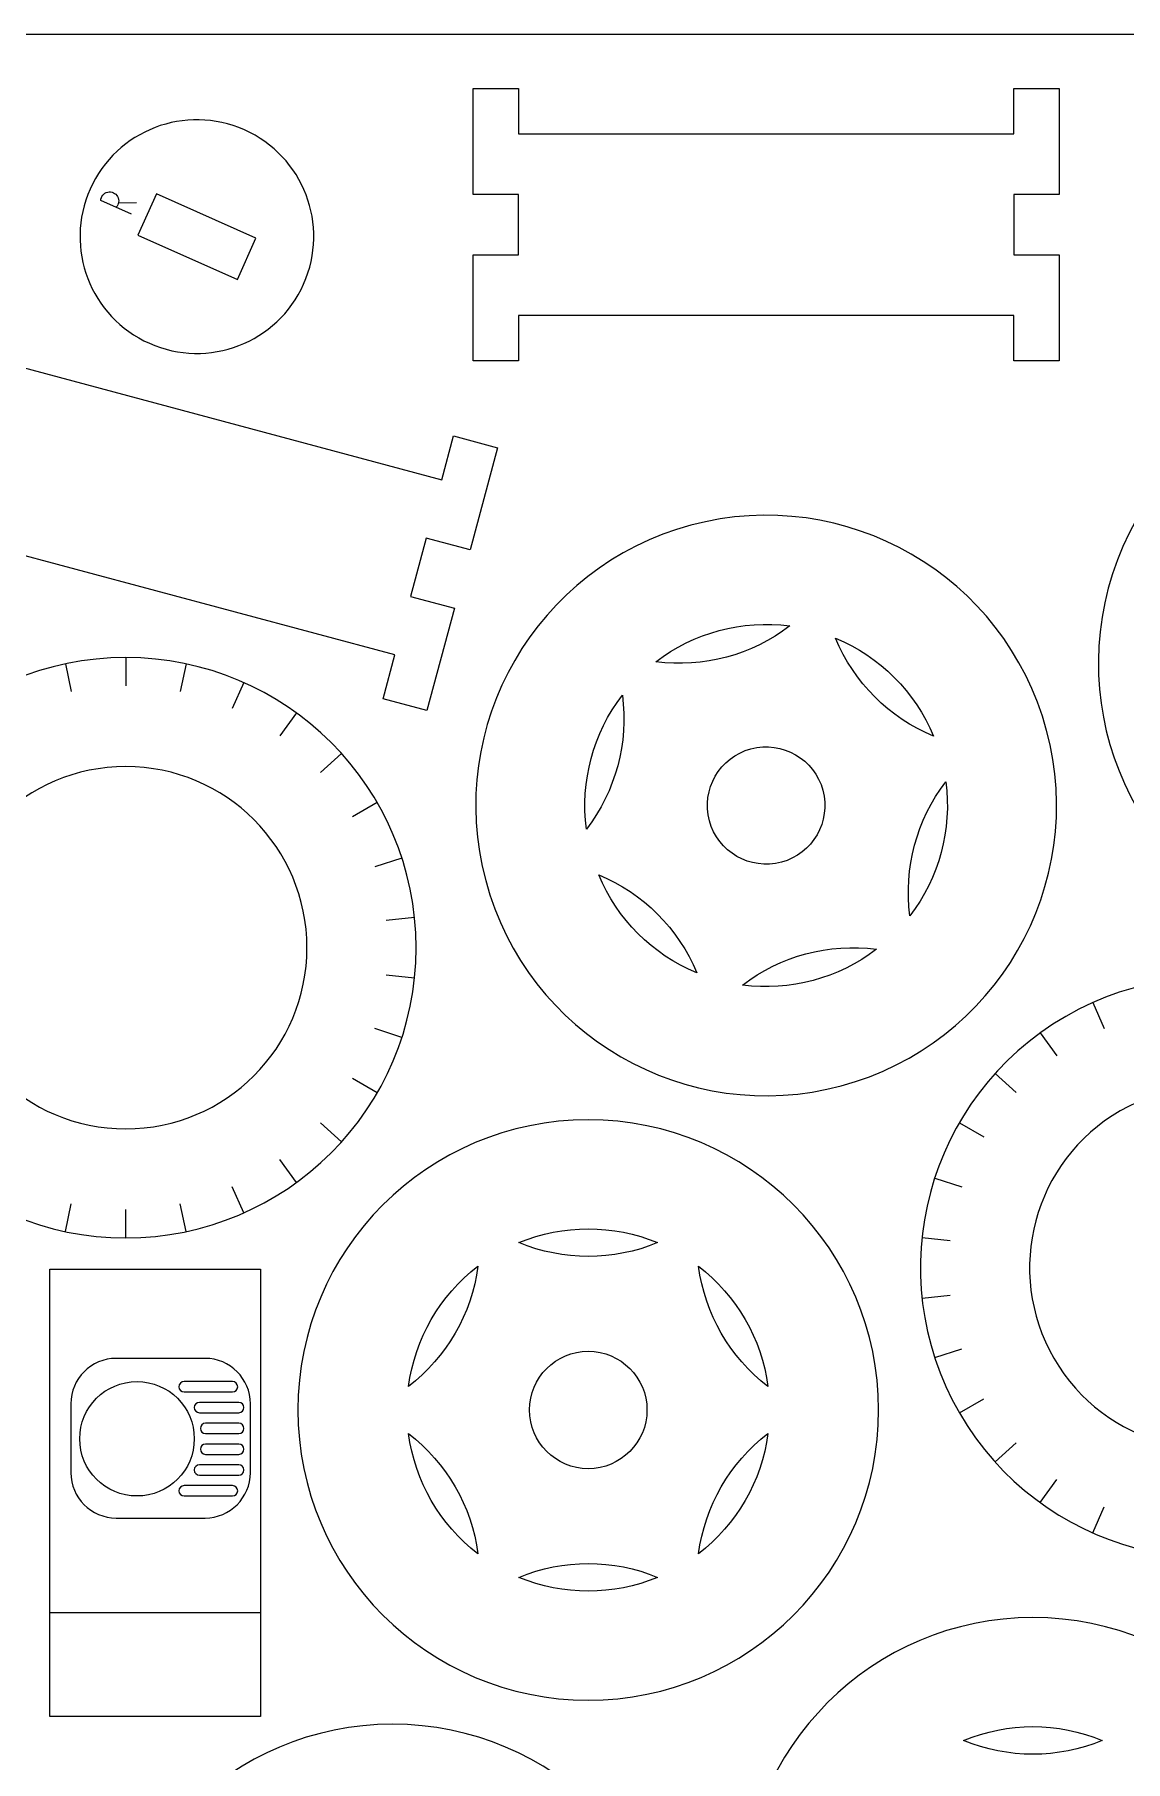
# Model space of a CAD drawing. Header units: centimetres. Extents: x -49.5 to 49.5, y -14.6 to 14.6.
# Drawn here: x -4.09 to 2.04, y 4.9 to 14.62 of the extents above; entities that cross this region are included whole.
import ezdxf

# ---------------------------------------------------------------- set-up
doc = ezdxf.new("R2010")
doc.units = ezdxf.units.CM
doc.header["$MEASUREMENT"] = 0
doc.layers.add('Camada 1', color=7, linetype='Continuous')

msp = doc.modelspace()

# ---------------------------------------------------------------- linework, layer by layer
at = {"layer": 'Camada 1', "color": 6, "lineweight": 9}
msp.add_open_spline([(-10.9426, 14.61613), (-10.9426, 14.61613), (7.4574, 14.61613), (7.4574, 14.61613), (7.4574, 14.61613), (7.6224, 14.61613), (7.7574, 14.48113), (7.7574, 14.31613), (7.7574, 14.31613), (7.7574, 14.31613), (7.7574, -14.08387), (7.7574, -14.08387), (7.7574, -14.08387), (7.7574, -14.24887), (7.6224, -14.38387), (7.4574, -14.38387), (7.4574, -14.38387), (7.4574, -14.38387), (-10.9426, -14.38387), (-10.9426, -14.38387), (-10.9426, -14.38387), (-11.1076, -14.38387), (-11.2426, -14.24887), (-11.2426, -14.08387), (-11.2426, -14.08387), (-11.2426, -14.08387), (-11.2426, 14.31613), (-11.2426, 14.31613), (-11.2426, 14.31613), (-11.2426, 14.48113), (-11.1076, 14.61613), (-10.9426, 14.61613)], degree=3, knots=[0, 0, 0, 0, 0.1111111, 0.1111111, 0.1111111, 0.1111111, 0.2222222, 0.2222222, 0.2222222, 0.2222222, 0.3333333, 0.3333333, 0.3333333, 0.3333333, 0.4444444, 0.4444444, 0.4444444, 0.4444444, 0.5555556, 0.5555556, 0.5555556, 0.5555556, 0.6666667, 0.6666667, 0.6666667, 0.6666667, 0.7777778, 0.7777778, 0.7777778, 0.7777778, 1, 1, 1, 1], dxfattribs=at)
at = {"layer": 'Camada 1', "color": 250, "lineweight": 9}
for points, knots in [([(1.41665, 12.78171), (1.41665, 12.78171), (1.67168, 12.78171), (1.67168, 12.78171), (1.67168, 12.78171), (1.67168, 12.78171), (1.67168, 13.3768), (1.67168, 13.3768), (1.67168, 13.3768), (1.67168, 13.3768), (1.41665, 13.3768), (1.41665, 13.3768), (1.41665, 13.3768), (1.41665, 13.3768), (1.41665, 13.71684), (1.41665, 13.71684), (1.41665, 13.71684), (1.41665, 13.71684), (1.67168, 13.71684), (1.67168, 13.71684), (1.67168, 13.71684), (1.67168, 13.71684), (1.67168, 14.31193), (1.67168, 14.31193), (1.67168, 14.31193), (1.67168, 14.31193), (1.41665, 14.31193), (1.41665, 14.31193), (1.41665, 14.31193), (1.41665, 14.31193), (1.41665, 14.05689), (1.41665, 14.05689), (1.41665, 14.05689), (1.41665, 14.05689), (-1.36833, 14.05689), (-1.36833, 14.05689), (-1.36833, 14.05689), (-1.36833, 14.05689), (-1.36833, 14.31193), (-1.36833, 14.31193), (-1.36833, 14.31193), (-1.36833, 14.31193), (-1.62336, 14.31193), (-1.62336, 14.31193), (-1.62336, 14.31193), (-1.62336, 14.31193), (-1.62336, 13.71684), (-1.62336, 13.71684), (-1.62336, 13.71684), (-1.62336, 13.71684), (-1.36833, 13.71684), (-1.36833, 13.71684), (-1.36833, 13.71684), (-1.36833, 13.71684), (-1.36833, 13.3768), (-1.36833, 13.3768), (-1.36833, 13.3768), (-1.36833, 13.3768), (-1.62336, 13.3768), (-1.62336, 13.3768), (-1.62336, 13.3768), (-1.62336, 13.3768), (-1.62336, 12.78171), (-1.62336, 12.78171), (-1.62336, 12.78171), (-1.62336, 12.78171), (-1.36833, 12.78171), (-1.36833, 12.78171), (-1.36833, 12.78171), (-1.36833, 12.78171), (-1.36833, 13.03675), (-1.36833, 13.03675), (-1.36833, 13.03675), (-1.36833, 13.03675), (1.41665, 13.03675), (1.41665, 13.03675), (1.41665, 13.03675), (1.41665, 13.03675), (1.41665, 12.78171), (1.41665, 12.78171)], [0, 0, 0, 0, 0.047619, 0.047619, 0.047619, 0.047619, 0.0952381, 0.0952381, 0.0952381, 0.0952381, 0.1428571, 0.1428571, 0.1428571, 0.1428571, 0.1904762, 0.1904762, 0.1904762, 0.1904762, 0.2380952, 0.2380952, 0.2380952, 0.2380952, 0.2857143, 0.2857143, 0.2857143, 0.2857143, 0.3333333, 0.3333333, 0.3333333, 0.3333333, 0.3809524, 0.3809524, 0.3809524, 0.3809524, 0.4285714, 0.4285714, 0.4285714, 0.4285714, 0.4761905, 0.4761905, 0.4761905, 0.4761905, 0.5238095, 0.5238095, 0.5238095, 0.5238095, 0.5714286, 0.5714286, 0.5714286, 0.5714286, 0.6190476, 0.6190476, 0.6190476, 0.6190476, 0.6666667, 0.6666667, 0.6666667, 0.6666667, 0.7142857, 0.7142857, 0.7142857, 0.7142857, 0.7619048, 0.7619048, 0.7619048, 0.7619048, 0.8095238, 0.8095238, 0.8095238, 0.8095238, 0.8571429, 0.8571429, 0.8571429, 0.8571429, 0.9047619, 0.9047619, 0.9047619, 0.9047619, 1, 1, 1, 1]), ([(-3.77599, 13.74691), (-3.62842, 14.07837), (-3.24008, 14.22743), (-2.90863, 14.07986), (-2.90863, 14.07986), (-2.57718, 13.93229), (-2.42811, 13.54396), (-2.57568, 13.2125), (-2.57568, 13.2125), (-2.72326, 12.88105), (-3.11159, 12.73198), (-3.44304, 12.87955), (-3.44304, 12.87955), (-3.77449, 13.02713), (-3.92356, 13.41546), (-3.77599, 13.74691)], [0, 0, 0, 0, 0.2, 0.2, 0.2, 0.2, 0.4, 0.4, 0.4, 0.4, 0.6, 0.6, 0.6, 0.6, 1, 1, 1, 1]), ([(-4.42286, 13.07914), (-4.42286, 13.07914), (-4.6692, 13.14515), (-4.6692, 13.14515), (-4.6692, 13.14515), (-4.6692, 13.14515), (-4.82322, 12.57034), (-4.82322, 12.57034), (-4.82322, 12.57034), (-4.82322, 12.57034), (-4.57688, 12.50433), (-4.57688, 12.50433), (-4.57688, 12.50433), (-4.57688, 12.50433), (-4.66488, 12.17589), (-4.66488, 12.17589), (-4.66488, 12.17589), (-4.66488, 12.17589), (-4.91122, 12.2419), (-4.91122, 12.2419), (-4.91122, 12.2419), (-4.91122, 12.2419), (-5.06524, 11.66708), (-5.06524, 11.66708), (-5.06524, 11.66708), (-5.06524, 11.66708), (-4.8189, 11.60108), (-4.8189, 11.60108), (-4.8189, 11.60108), (-4.8189, 11.60108), (-4.7529, 11.84741), (-4.7529, 11.84741), (-4.7529, 11.84741), (-4.7529, 11.84741), (-2.06282, 11.1266), (-2.06282, 11.1266), (-2.06282, 11.1266), (-2.06282, 11.1266), (-2.12882, 10.88027), (-2.12882, 10.88027), (-2.12882, 10.88027), (-2.12882, 10.88027), (-1.88248, 10.81426), (-1.88248, 10.81426), (-1.88248, 10.81426), (-1.88248, 10.81426), (-1.72846, 11.38908), (-1.72846, 11.38908), (-1.72846, 11.38908), (-1.72846, 11.38908), (-1.9748, 11.45508), (-1.9748, 11.45508), (-1.9748, 11.45508), (-1.9748, 11.45508), (-1.88679, 11.78353), (-1.88679, 11.78353), (-1.88679, 11.78353), (-1.88679, 11.78353), (-1.64045, 11.71752), (-1.64045, 11.71752), (-1.64045, 11.71752), (-1.64045, 11.71752), (-1.48643, 12.29233), (-1.48643, 12.29233), (-1.48643, 12.29233), (-1.48643, 12.29233), (-1.73277, 12.35834), (-1.73277, 12.35834), (-1.73277, 12.35834), (-1.73277, 12.35834), (-1.79878, 12.11199), (-1.79878, 12.11199), (-1.79878, 12.11199), (-1.79878, 12.11199), (-4.48886, 12.8328), (-4.48886, 12.8328), (-4.48886, 12.8328), (-4.48886, 12.8328), (-4.42286, 13.07914), (-4.42286, 13.07914)], [0, 0, 0, 0, 0.047619, 0.047619, 0.047619, 0.047619, 0.0952381, 0.0952381, 0.0952381, 0.0952381, 0.1428571, 0.1428571, 0.1428571, 0.1428571, 0.1904762, 0.1904762, 0.1904762, 0.1904762, 0.2380952, 0.2380952, 0.2380952, 0.2380952, 0.2857143, 0.2857143, 0.2857143, 0.2857143, 0.3333333, 0.3333333, 0.3333333, 0.3333333, 0.3809524, 0.3809524, 0.3809524, 0.3809524, 0.4285714, 0.4285714, 0.4285714, 0.4285714, 0.4761905, 0.4761905, 0.4761905, 0.4761905, 0.5238095, 0.5238095, 0.5238095, 0.5238095, 0.5714286, 0.5714286, 0.5714286, 0.5714286, 0.6190476, 0.6190476, 0.6190476, 0.6190476, 0.6666667, 0.6666667, 0.6666667, 0.6666667, 0.7142857, 0.7142857, 0.7142857, 0.7142857, 0.7619048, 0.7619048, 0.7619048, 0.7619048, 0.8095238, 0.8095238, 0.8095238, 0.8095238, 0.8571429, 0.8571429, 0.8571429, 0.8571429, 0.9047619, 0.9047619, 0.9047619, 0.9047619, 1, 1, 1, 1]), ([(1.94756, 11.50215), (2.18087, 12.3729), (3.07588, 12.88964), (3.94662, 12.65632), (3.94662, 12.65632), (4.81737, 12.42301), (5.33409, 11.52799), (5.10077, 10.65725), (5.10077, 10.65725), (4.86746, 9.78651), (3.97246, 9.26977), (3.10172, 9.50309), (3.10172, 9.50309), (2.23097, 9.7364), (1.71424, 10.63141), (1.94756, 11.50215)], [0, 0, 0, 0, 0.2, 0.2, 0.2, 0.2, 0.4, 0.4, 0.4, 0.4, 0.6, 0.6, 0.6, 0.6, 1, 1, 1, 1]), ([(-0.39829, 11.85631), (0.47245, 12.08963), (1.36747, 11.5729), (1.60078, 10.70216), (1.60078, 10.70216), (1.8341, 9.83141), (1.31736, 8.9364), (0.44661, 8.70309), (0.44661, 8.70309), (-0.42413, 8.46977), (-1.31914, 8.98651), (-1.55245, 9.85725), (-1.55245, 9.85725), (-1.78577, 10.72799), (-1.26904, 11.623), (-0.39829, 11.85631)], [0, 0, 0, 0, 0.2, 0.2, 0.2, 0.2, 0.4, 0.4, 0.4, 0.4, 0.6, 0.6, 0.6, 0.6, 1, 1, 1, 1]), ([(-3.57584, 11.11194), (-2.67438, 11.11194), (-1.9436, 10.38116), (-1.9436, 9.4797), (-1.9436, 9.4797), (-1.9436, 8.57824), (-2.67438, 7.84747), (-3.57584, 7.84747), (-3.57584, 7.84747), (-4.4773, 7.84747), (-5.20807, 8.57824), (-5.20807, 9.4797), (-5.20807, 9.4797), (-5.20807, 10.38116), (-4.4773, 11.11194), (-3.57584, 11.11194)], [0, 0, 0, 0, 0.2, 0.2, 0.2, 0.2, 0.4, 0.4, 0.4, 0.4, 0.6, 0.6, 0.6, 0.6, 1, 1, 1, 1]), ([(1.1106, 6.86358), (0.65987, 7.64427), (0.92735, 8.64253), (1.70804, 9.09326), (1.70804, 9.09326), (2.48873, 9.54399), (3.48698, 9.2765), (3.93771, 8.49581), (3.93771, 8.49581), (4.38844, 7.71513), (4.12096, 6.71688), (3.34027, 6.26615), (3.34027, 6.26615), (2.55959, 5.81542), (1.56133, 6.08289), (1.1106, 6.86358)], [0, 0, 0, 0, 0.2, 0.2, 0.2, 0.2, 0.4, 0.4, 0.4, 0.4, 0.6, 0.6, 0.6, 0.6, 1, 1, 1, 1]), ([(-0.97584, 8.51193), (-0.07438, 8.51193), (0.6564, 7.78116), (0.6564, 6.8797), (0.6564, 6.8797), (0.6564, 5.97824), (-0.07438, 5.24747), (-0.97584, 5.24747), (-0.97584, 5.24747), (-1.8773, 5.24747), (-2.60807, 5.97824), (-2.60807, 6.8797), (-2.60807, 6.8797), (-2.60807, 7.78116), (-1.8773, 8.51193), (-0.97584, 8.51193)], [0, 0, 0, 0, 0.2, 0.2, 0.2, 0.2, 0.4, 0.4, 0.4, 0.4, 0.6, 0.6, 0.6, 0.6, 1, 1, 1, 1]), ([(-4.00208, 5.15534), (-4.00208, 5.15534), (-2.81871, 5.15534), (-2.81871, 5.15534), (-2.81871, 5.15534), (-2.81871, 5.15534), (-2.81871, 7.67088), (-2.81871, 7.67088), (-2.81871, 7.67088), (-2.81871, 7.67088), (-4.00208, 7.67088), (-4.00208, 7.67088), (-4.00208, 7.67088), (-4.00208, 7.67088), (-4.00208, 5.15534), (-4.00208, 5.15534)], [0, 0, 0, 0, 0.2, 0.2, 0.2, 0.2, 0.4, 0.4, 0.4, 0.4, 0.6, 0.6, 0.6, 0.6, 1, 1, 1, 1]), ([(1.52416, 5.71193), (2.42562, 5.71193), (3.1564, 4.98116), (3.1564, 4.0797), (3.1564, 4.0797), (3.1564, 3.17824), (2.42562, 2.44747), (1.52416, 2.44747), (1.52416, 2.44747), (0.6227, 2.44747), (-0.10807, 3.17824), (-0.10807, 4.0797), (-0.10807, 4.0797), (-0.10807, 4.98116), (0.6227, 5.71193), (1.52416, 5.71193)], [0, 0, 0, 0, 0.2, 0.2, 0.2, 0.2, 0.4, 0.4, 0.4, 0.4, 0.6, 0.6, 0.6, 0.6, 1, 1, 1, 1]), ([(-2.07584, 5.11193), (-1.17438, 5.11193), (-0.4436, 4.38116), (-0.4436, 3.4797), (-0.4436, 3.4797), (-0.4436, 2.57824), (-1.17438, 1.84747), (-2.07584, 1.84747), (-2.07584, 1.84747), (-2.9773, 1.84747), (-3.70807, 2.57824), (-3.70807, 3.4797), (-3.70807, 3.4797), (-3.70807, 4.38116), (-2.9773, 5.11193), (-2.07584, 5.11193)], [0, 0, 0, 0, 0.2, 0.2, 0.2, 0.2, 0.4, 0.4, 0.4, 0.4, 0.6, 0.6, 0.6, 0.6, 1, 1, 1, 1])]:
    msp.add_open_spline(points, degree=3, knots=knots, dxfattribs=at)
at = {"layer": 'Camada 1', "color": 5, "lineweight": 9}
for points, knots in [([(-3.54425, 13.60596), (-3.54425, 13.60596), (-3.71647, 13.68264), (-3.71647, 13.68264), (-3.71647, 13.68264), (-3.71542, 13.70527), (-3.69946, 13.72444), (-3.6774, 13.72959), (-3.6774, 13.72959), (-3.65534, 13.73472), (-3.63256, 13.72457), (-3.62161, 13.70474), (-3.62161, 13.70474), (-3.61067, 13.68491), (-3.61424, 13.66022), (-3.63036, 13.6443)], [0, 0, 0, 0, 0.2, 0.2, 0.2, 0.2, 0.4, 0.4, 0.4, 0.4, 0.6, 0.6, 0.6, 0.6, 1, 1, 1, 1]), ([(-3.62982, 7.16983), (-3.62982, 7.16983), (-3.12995, 7.16983), (-3.12995, 7.16983), (-3.12995, 7.16983), (-2.98967, 7.16983), (-2.87492, 7.05507), (-2.87492, 6.9148), (-2.87492, 6.9148), (-2.87492, 6.9148), (-2.87492, 6.52715), (-2.87492, 6.52715), (-2.87492, 6.52715), (-2.87492, 6.38687), (-2.98967, 6.27211), (-3.12995, 6.27211), (-3.12995, 6.27211), (-3.12995, 6.27211), (-3.62982, 6.27211), (-3.62982, 6.27211), (-3.62982, 6.27211), (-3.7701, 6.27211), (-3.88486, 6.38687), (-3.88486, 6.52715), (-3.88486, 6.52715), (-3.88486, 6.52715), (-3.88486, 6.9148), (-3.88486, 6.9148), (-3.88486, 6.9148), (-3.88486, 7.05507), (-3.7701, 7.16983), (-3.62982, 7.16983)], [0, 0, 0, 0, 0.1111111, 0.1111111, 0.1111111, 0.1111111, 0.2222222, 0.2222222, 0.2222222, 0.2222222, 0.3333333, 0.3333333, 0.3333333, 0.3333333, 0.4444444, 0.4444444, 0.4444444, 0.4444444, 0.5555556, 0.5555556, 0.5555556, 0.5555556, 0.6666667, 0.6666667, 0.6666667, 0.6666667, 0.7777778, 0.7777778, 0.7777778, 0.7777778, 1, 1, 1, 1]), ([(-3.51257, 7.03965), (-3.6903, 7.03965), (-3.83437, 6.89557), (-3.83437, 6.71783), (-3.83437, 6.71783), (-3.83437, 6.54012), (-3.6903, 6.39603), (-3.51257, 6.39603), (-3.51257, 6.39603), (-3.33484, 6.39603), (-3.19077, 6.54012), (-3.19077, 6.71783), (-3.19077, 6.71783), (-3.19077, 6.89557), (-3.33484, 7.03965), (-3.51257, 7.03965)], [0, 0, 0, 0, 0.2, 0.2, 0.2, 0.2, 0.4, 0.4, 0.4, 0.4, 0.6, 0.6, 0.6, 0.6, 1, 1, 1, 1])]:
    msp.add_open_spline(points, degree=3, knots=knots, dxfattribs=at)
at = {"layer": 'Camada 1', "color": 114, "lineweight": 9}
for points, knots in [([(-3.50719, 13.48769), (-3.50719, 13.48769), (-3.40349, 13.72061), (-3.40349, 13.72061), (-3.40349, 13.72061), (-3.40349, 13.72061), (-2.84449, 13.47173), (-2.84449, 13.47173), (-2.84449, 13.47173), (-2.84449, 13.47173), (-2.94819, 13.23881), (-2.94819, 13.23881), (-2.94819, 13.23881), (-2.94819, 13.23881), (-3.50719, 13.48769), (-3.50719, 13.48769)], [0, 0, 0, 0, 0.2, 0.2, 0.2, 0.2, 0.4, 0.4, 0.4, 0.4, 0.6, 0.6, 0.6, 0.6, 1, 1, 1, 1]), ([(0.15713, 11.28982), (-0.11076, 11.32508), (-0.3817, 11.25248), (-0.59608, 11.08799), (-0.59608, 11.08799), (-0.32818, 11.05274), (-0.05724, 11.12534), (0.15713, 11.28982)], [0, 0, 0, 0, 0.3333333, 0.3333333, 0.3333333, 0.3333333, 1, 1, 1, 1]), ([(0.96543, 10.66959), (0.86204, 10.91923), (0.66369, 11.11758), (0.41405, 11.22099), (0.41405, 11.22099), (0.51746, 10.97135), (0.7158, 10.77302), (0.96543, 10.66959)], [0, 0, 0, 0, 0.3333333, 0.3333333, 0.3333333, 0.3333333, 1, 1, 1, 1]), ([(-0.78413, 10.89993), (-0.94862, 10.68557), (-1.02124, 10.41464), (-0.98596, 10.14673), (-0.98596, 10.14673), (-0.82147, 10.36111), (-0.74887, 10.63204), (-0.78413, 10.89993)], [0, 0, 0, 0, 0.3333333, 0.3333333, 0.3333333, 0.3333333, 1, 1, 1, 1]), ([(-0.06129, 10.59859), (-0.2374, 10.5514), (-0.34191, 10.37038), (-0.29472, 10.19426), (-0.29472, 10.19426), (-0.24753, 10.01815), (-0.06652, 9.91364), (0.1096, 9.96083), (0.1096, 9.96083), (0.28572, 10.00802), (0.39023, 10.18904), (0.34304, 10.36514), (0.34304, 10.36514), (0.29585, 10.54127), (0.11483, 10.64578), (-0.06129, 10.59859)], [0, 0, 0, 0, 0.2, 0.2, 0.2, 0.2, 0.4, 0.4, 0.4, 0.4, 0.6, 0.6, 0.6, 0.6, 1, 1, 1, 1]), ([(-3.57583, 10.49854), (-3.01315, 10.49854), (-2.557, 10.0424), (-2.557, 9.47971), (-2.557, 9.47971), (-2.557, 8.91703), (-3.01315, 8.46089), (-3.57583, 8.46089), (-3.57583, 8.46089), (-4.13851, 8.46089), (-4.59466, 8.91703), (-4.59466, 9.47971), (-4.59466, 9.47971), (-4.59466, 10.0424), (-4.13851, 10.49854), (-3.57583, 10.49854)], [0, 0, 0, 0, 0.2, 0.2, 0.2, 0.2, 0.4, 0.4, 0.4, 0.4, 0.6, 0.6, 0.6, 0.6, 1, 1, 1, 1]), ([(0.83244, 9.65949), (0.99695, 9.87385), (1.06955, 10.14479), (1.03428, 10.41268), (1.03428, 10.41268), (0.8698, 10.19832), (0.7972, 9.92737), (0.83244, 9.65949)], [0, 0, 0, 0, 0.3333333, 0.3333333, 0.3333333, 0.3333333, 1, 1, 1, 1]), ([(-0.91711, 9.88982), (-0.81372, 9.64018), (-0.61538, 9.44182), (-0.36575, 9.33843), (-0.36575, 9.33843), (-0.46915, 9.58806), (-0.66749, 9.78641), (-0.91711, 9.88982)], [0, 0, 0, 0, 0.3333333, 0.3333333, 0.3333333, 0.3333333, 1, 1, 1, 1]), ([(-0.10883, 9.26959), (0.15906, 9.23432), (0.43002, 9.30691), (0.64438, 9.4714), (0.64438, 9.4714), (0.37649, 9.50667), (0.10555, 9.43407), (-0.10883, 9.26959)], [0, 0, 0, 0, 0.3333333, 0.3333333, 0.3333333, 0.3333333, 1, 1, 1, 1]), ([(1.64181, 7.17029), (1.36047, 7.65758), (1.52743, 8.28069), (2.01473, 8.56204), (2.01473, 8.56204), (2.50203, 8.84338), (3.12513, 8.67641), (3.40647, 8.18911), (3.40647, 8.18911), (3.68781, 7.70182), (3.52086, 7.07871), (3.03356, 6.79737), (3.03356, 6.79737), (2.54626, 6.51603), (1.92315, 6.68299), (1.64181, 7.17029)], [0, 0, 0, 0, 0.2, 0.2, 0.2, 0.2, 0.4, 0.4, 0.4, 0.4, 0.6, 0.6, 0.6, 0.6, 1, 1, 1, 1]), ([(-0.58596, 7.82098), (-0.8356, 7.92438), (-1.1161, 7.92438), (-1.36574, 7.82098), (-1.36574, 7.82098), (-1.1161, 7.71759), (-0.8356, 7.71759), (-0.58596, 7.82098)], [0, 0, 0, 0, 0.3333333, 0.3333333, 0.3333333, 0.3333333, 1, 1, 1, 1]), ([(-1.59606, 7.688), (-1.81043, 7.52351), (-1.95069, 7.28061), (-1.98596, 7.0127), (-1.98596, 7.0127), (-1.77159, 7.1772), (-1.63134, 7.42011), (-1.59606, 7.688)], [0, 0, 0, 0, 0.3333333, 0.3333333, 0.3333333, 0.3333333, 1, 1, 1, 1]), ([(0.03427, 7.01269), (-0.00099, 7.28058), (-0.14124, 7.52351), (-0.35561, 7.688), (-0.35561, 7.688), (-0.32034, 7.42011), (-0.18009, 7.1772), (0.03427, 7.01269)], [0, 0, 0, 0, 0.3333333, 0.3333333, 0.3333333, 0.3333333, 1, 1, 1, 1]), ([(-0.97584, 7.20984), (-1.15817, 7.20984), (-1.30597, 7.06204), (-1.30597, 6.8797), (-1.30597, 6.8797), (-1.30597, 6.69738), (-1.15817, 6.54958), (-0.97584, 6.54958), (-0.97584, 6.54958), (-0.79351, 6.54958), (-0.64571, 6.69738), (-0.64571, 6.8797), (-0.64571, 6.8797), (-0.64571, 7.06204), (-0.79351, 7.20984), (-0.97584, 7.20984)], [0, 0, 0, 0, 0.2, 0.2, 0.2, 0.2, 0.4, 0.4, 0.4, 0.4, 0.6, 0.6, 0.6, 0.6, 1, 1, 1, 1]), ([(-3.24825, 7.03965), (-3.24825, 7.03965), (-2.97572, 7.03965), (-2.97572, 7.03965), (-2.97572, 7.03965), (-2.95971, 7.03965), (-2.94662, 7.02656), (-2.94662, 7.01054), (-2.94662, 7.01054), (-2.94662, 7.01054), (-2.94662, 7.01053), (-2.94662, 7.01053), (-2.94662, 7.01053), (-2.94662, 6.99453), (-2.95971, 6.98144), (-2.97572, 6.98144), (-2.97572, 6.98144), (-2.97572, 6.98144), (-3.24825, 6.98144), (-3.24825, 6.98144), (-3.24825, 6.98144), (-3.26426, 6.98144), (-3.27735, 6.99453), (-3.27735, 7.01053), (-3.27735, 7.01053), (-3.27735, 7.01053), (-3.27735, 7.01054), (-3.27735, 7.01054), (-3.27735, 7.01054), (-3.27735, 7.02656), (-3.26426, 7.03965), (-3.24825, 7.03965)], [0, 0, 0, 0, 0.1111111, 0.1111111, 0.1111111, 0.1111111, 0.2222222, 0.2222222, 0.2222222, 0.2222222, 0.3333333, 0.3333333, 0.3333333, 0.3333333, 0.4444444, 0.4444444, 0.4444444, 0.4444444, 0.5555556, 0.5555556, 0.5555556, 0.5555556, 0.6666667, 0.6666667, 0.6666667, 0.6666667, 0.7777778, 0.7777778, 0.7777778, 0.7777778, 1, 1, 1, 1]), ([(-3.16167, 6.92254), (-3.16167, 6.92254), (-2.94065, 6.92254), (-2.94065, 6.92254), (-2.94065, 6.92254), (-2.92464, 6.92254), (-2.91155, 6.90945), (-2.91155, 6.89344), (-2.91155, 6.89344), (-2.91155, 6.89344), (-2.91155, 6.89341), (-2.91155, 6.89341), (-2.91155, 6.89341), (-2.91155, 6.87742), (-2.92464, 6.86432), (-2.94065, 6.86432), (-2.94065, 6.86432), (-2.94065, 6.86432), (-3.16167, 6.86432), (-3.16167, 6.86432), (-3.16167, 6.86432), (-3.17768, 6.86432), (-3.19077, 6.87742), (-3.19077, 6.89341), (-3.19077, 6.89341), (-3.19077, 6.89341), (-3.19077, 6.89344), (-3.19077, 6.89344), (-3.19077, 6.89344), (-3.19077, 6.90945), (-3.17768, 6.92254), (-3.16167, 6.92254)], [0, 0, 0, 0, 0.1111111, 0.1111111, 0.1111111, 0.1111111, 0.2222222, 0.2222222, 0.2222222, 0.2222222, 0.3333333, 0.3333333, 0.3333333, 0.3333333, 0.4444444, 0.4444444, 0.4444444, 0.4444444, 0.5555556, 0.5555556, 0.5555556, 0.5555556, 0.6666667, 0.6666667, 0.6666667, 0.6666667, 0.7777778, 0.7777778, 0.7777778, 0.7777778, 1, 1, 1, 1]), ([(-3.12721, 6.80547), (-3.12721, 6.80547), (-2.94065, 6.80547), (-2.94065, 6.80547), (-2.94065, 6.80547), (-2.92464, 6.80547), (-2.91155, 6.79238), (-2.91155, 6.77637), (-2.91155, 6.77637), (-2.91155, 6.77637), (-2.91155, 6.77636), (-2.91155, 6.77636), (-2.91155, 6.77636), (-2.91155, 6.76034), (-2.92464, 6.74726), (-2.94065, 6.74726), (-2.94065, 6.74726), (-2.94065, 6.74726), (-3.12721, 6.74726), (-3.12721, 6.74726), (-3.12721, 6.74726), (-3.14322, 6.74726), (-3.15631, 6.76034), (-3.15631, 6.77636), (-3.15631, 6.77636), (-3.15631, 6.77636), (-3.15631, 6.77637), (-3.15631, 6.77637), (-3.15631, 6.77637), (-3.15631, 6.79238), (-3.14322, 6.80547), (-3.12721, 6.80547)], [0, 0, 0, 0, 0.1111111, 0.1111111, 0.1111111, 0.1111111, 0.2222222, 0.2222222, 0.2222222, 0.2222222, 0.3333333, 0.3333333, 0.3333333, 0.3333333, 0.4444444, 0.4444444, 0.4444444, 0.4444444, 0.5555556, 0.5555556, 0.5555556, 0.5555556, 0.6666667, 0.6666667, 0.6666667, 0.6666667, 0.7777778, 0.7777778, 0.7777778, 0.7777778, 1, 1, 1, 1]), ([(-1.98595, 6.74672), (-1.95069, 6.47883), (-1.81045, 6.2359), (-1.59608, 6.07142), (-1.59608, 6.07142), (-1.63135, 6.3393), (-1.7716, 6.58223), (-1.98595, 6.74672)], [0, 0, 0, 0, 0.3333333, 0.3333333, 0.3333333, 0.3333333, 1, 1, 1, 1]), ([(-0.35562, 6.07142), (-0.14124, 6.2359), (-0.00099, 6.47882), (0.03428, 6.74671), (0.03428, 6.74671), (-0.18008, 6.58223), (-0.32033, 6.3393), (-0.35562, 6.07142)], [0, 0, 0, 0, 0.3333333, 0.3333333, 0.3333333, 0.3333333, 1, 1, 1, 1]), ([(-3.12721, 6.6884), (-3.12721, 6.6884), (-2.94065, 6.6884), (-2.94065, 6.6884), (-2.94065, 6.6884), (-2.92464, 6.6884), (-2.91155, 6.6753), (-2.91155, 6.6593), (-2.91155, 6.6593), (-2.91155, 6.6593), (-2.91155, 6.65928), (-2.91155, 6.65928), (-2.91155, 6.65928), (-2.91155, 6.64327), (-2.92464, 6.63018), (-2.94065, 6.63018), (-2.94065, 6.63018), (-2.94065, 6.63018), (-3.12721, 6.63018), (-3.12721, 6.63018), (-3.12721, 6.63018), (-3.14322, 6.63018), (-3.15631, 6.64327), (-3.15631, 6.65928), (-3.15631, 6.65928), (-3.15631, 6.65928), (-3.15631, 6.6593), (-3.15631, 6.6593), (-3.15631, 6.6593), (-3.15631, 6.6753), (-3.14322, 6.6884), (-3.12721, 6.6884)], [0, 0, 0, 0, 0.1111111, 0.1111111, 0.1111111, 0.1111111, 0.2222222, 0.2222222, 0.2222222, 0.2222222, 0.3333333, 0.3333333, 0.3333333, 0.3333333, 0.4444444, 0.4444444, 0.4444444, 0.4444444, 0.5555556, 0.5555556, 0.5555556, 0.5555556, 0.6666667, 0.6666667, 0.6666667, 0.6666667, 0.7777778, 0.7777778, 0.7777778, 0.7777778, 1, 1, 1, 1]), ([(-3.16167, 6.57132), (-3.16167, 6.57132), (-2.94065, 6.57132), (-2.94065, 6.57132), (-2.94065, 6.57132), (-2.92464, 6.57132), (-2.91155, 6.55824), (-2.91155, 6.54222), (-2.91155, 6.54222), (-2.91155, 6.54222), (-2.91155, 6.54221), (-2.91155, 6.54221), (-2.91155, 6.54221), (-2.91155, 6.5262), (-2.92464, 6.51311), (-2.94065, 6.51311), (-2.94065, 6.51311), (-2.94065, 6.51311), (-3.16167, 6.51311), (-3.16167, 6.51311), (-3.16167, 6.51311), (-3.17768, 6.51311), (-3.19077, 6.5262), (-3.19077, 6.54221), (-3.19077, 6.54221), (-3.19077, 6.54221), (-3.19077, 6.54222), (-3.19077, 6.54222), (-3.19077, 6.54222), (-3.19077, 6.55824), (-3.17768, 6.57132), (-3.16167, 6.57132)], [0, 0, 0, 0, 0.1111111, 0.1111111, 0.1111111, 0.1111111, 0.2222222, 0.2222222, 0.2222222, 0.2222222, 0.3333333, 0.3333333, 0.3333333, 0.3333333, 0.4444444, 0.4444444, 0.4444444, 0.4444444, 0.5555556, 0.5555556, 0.5555556, 0.5555556, 0.6666667, 0.6666667, 0.6666667, 0.6666667, 0.7777778, 0.7777778, 0.7777778, 0.7777778, 1, 1, 1, 1]), ([(-3.24825, 6.45426), (-3.24825, 6.45426), (-2.97572, 6.45426), (-2.97572, 6.45426), (-2.97572, 6.45426), (-2.95971, 6.45426), (-2.94662, 6.44116), (-2.94662, 6.42516), (-2.94662, 6.42516), (-2.94662, 6.42516), (-2.94662, 6.42513), (-2.94662, 6.42513), (-2.94662, 6.42513), (-2.94662, 6.40913), (-2.95971, 6.39604), (-2.97572, 6.39604), (-2.97572, 6.39604), (-2.97572, 6.39604), (-3.24825, 6.39604), (-3.24825, 6.39604), (-3.24825, 6.39604), (-3.26426, 6.39604), (-3.27735, 6.40913), (-3.27735, 6.42513), (-3.27735, 6.42513), (-3.27735, 6.42513), (-3.27735, 6.42516), (-3.27735, 6.42516), (-3.27735, 6.42516), (-3.27735, 6.44116), (-3.26426, 6.45426), (-3.24825, 6.45426)], [0, 0, 0, 0, 0.1111111, 0.1111111, 0.1111111, 0.1111111, 0.2222222, 0.2222222, 0.2222222, 0.2222222, 0.3333333, 0.3333333, 0.3333333, 0.3333333, 0.4444444, 0.4444444, 0.4444444, 0.4444444, 0.5555556, 0.5555556, 0.5555556, 0.5555556, 0.6666667, 0.6666667, 0.6666667, 0.6666667, 0.7777778, 0.7777778, 0.7777778, 0.7777778, 1, 1, 1, 1]), ([(-1.36573, 5.93843), (-1.1161, 5.83502), (-0.83559, 5.83501), (-0.58596, 5.93842), (-0.58596, 5.93842), (-0.83559, 6.04182), (-1.11609, 6.04182), (-1.36573, 5.93843)], [0, 0, 0, 0, 0.3333333, 0.3333333, 0.3333333, 0.3333333, 1, 1, 1, 1]), ([(1.91404, 5.02098), (1.6644, 5.12438), (1.3839, 5.12438), (1.13426, 5.02098), (1.13426, 5.02098), (1.3839, 4.91759), (1.6644, 4.91759), (1.91404, 5.02098)], [0, 0, 0, 0, 0.3333333, 0.3333333, 0.3333333, 0.3333333, 1, 1, 1, 1])]:
    msp.add_open_spline(points, degree=3, knots=knots, dxfattribs=at)
at = {"layer": 'Camada 1', "color": 5, "lineweight": 9}
for points in [[(-3.51617, 13.66902), (-3.51617, 13.66902), (-3.61704, 13.66719), (-3.61704, 13.66719)], [(-3.9152, 11.07627), (-3.9152, 11.07627), (-3.88202, 10.92017), (-3.88202, 10.92017)], [(-3.57584, 11.11194), (-3.57584, 11.11194), (-3.57584, 10.95234), (-3.57584, 10.95234)], [(-3.2365, 11.07627), (-3.2365, 11.07627), (-3.26966, 10.92017), (-3.26966, 10.92017)], [(-2.91197, 10.97082), (-2.91197, 10.97082), (-2.97686, 10.82503), (-2.97686, 10.82503)], [(-2.61646, 10.80022), (-2.61646, 10.80022), (-2.71023, 10.6711), (-2.71023, 10.6711)], [(-2.36287, 10.57189), (-2.36287, 10.57189), (-2.48144, 10.46509), (-2.48144, 10.46509)], [(-2.1623, 10.29584), (-2.1623, 10.29584), (-2.30049, 10.21602), (-2.30049, 10.21602)], [(-2.02351, 9.98412), (-2.02351, 9.98412), (-2.17527, 9.93478), (-2.17527, 9.93478)], [(-1.95256, 9.65034), (-1.95256, 9.65034), (-2.11126, 9.63363), (-2.11126, 9.63363)], [(-1.95256, 9.30912), (-1.95256, 9.30912), (-2.11126, 9.32576), (-2.11126, 9.32576)], [(1.86025, 9.17079), (1.86025, 9.17079), (1.92519, 9.02503), (1.92519, 9.02503)], [(-2.0235, 8.97535), (-2.0235, 8.97535), (-2.17527, 9.02463), (-2.17527, 9.02463)], [(1.56474, 9.00018), (1.56474, 9.00018), (1.65856, 8.8711), (1.65856, 8.8711)], [(-2.16229, 8.66361), (-2.16229, 8.66361), (-2.30049, 8.74337), (-2.30049, 8.74337)], [(1.31115, 8.77185), (1.31115, 8.77185), (1.42976, 8.66509), (1.42976, 8.66509)], [(-2.36285, 8.38755), (-2.36285, 8.38755), (-2.48144, 8.49431), (-2.48144, 8.49431)], [(1.11059, 8.49579), (1.11059, 8.49579), (1.24881, 8.41603), (1.24881, 8.41603)], [(-2.61643, 8.15922), (-2.61643, 8.15922), (-2.71023, 8.2883), (-2.71023, 8.2883)], [(0.97181, 8.18407), (0.97181, 8.18407), (1.12359, 8.13478), (1.12359, 8.13478)], [(-2.91194, 7.98861), (-2.91194, 7.98861), (-2.97686, 8.13438), (-2.97686, 8.13438)], [(-3.91519, 7.88316), (-3.91519, 7.88316), (-3.88202, 8.03923), (-3.88202, 8.03923)], [(-3.57583, 7.84748), (-3.57583, 7.84748), (-3.57584, 8.00706), (-3.57584, 8.00706)], [(-3.23647, 7.88316), (-3.23647, 7.88316), (-3.26966, 8.03923), (-3.26966, 8.03923)], [(0.90087, 7.85029), (0.90087, 7.85029), (1.05957, 7.83364), (1.05957, 7.83364)], [(0.90088, 7.50907), (0.90088, 7.50907), (1.05958, 7.52577), (1.05958, 7.52577)], [(0.97182, 7.17529), (0.97182, 7.17529), (1.12359, 7.22462), (1.12359, 7.22462)], [(1.1106, 6.86358), (1.1106, 6.86358), (1.24882, 6.94338), (1.24882, 6.94338)], [(1.31117, 6.58752), (1.31117, 6.58752), (1.42977, 6.69431), (1.42977, 6.69431)], [(1.56476, 6.35921), (1.56476, 6.35921), (1.65856, 6.4883), (1.65856, 6.4883)], [(1.86027, 6.18858), (1.86027, 6.18858), (1.92518, 6.33437), (1.92518, 6.33437)], [(-4.00207, 5.74138), (-4.00207, 5.74138), (-2.81871, 5.74138), (-2.81871, 5.74138)]]:
    msp.add_open_spline(points, degree=3, dxfattribs=at)

doc.saveas('drawing.dxf')
